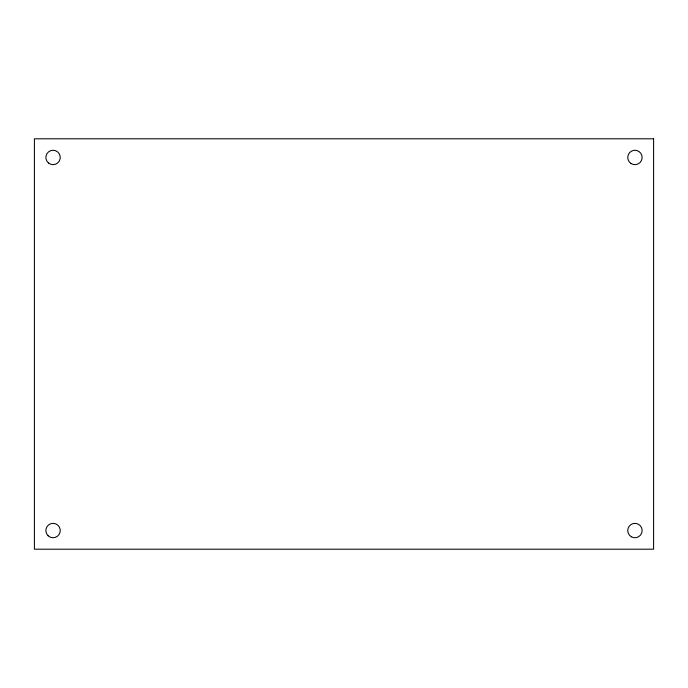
<?xml version="1.0" encoding="UTF-8"?>
<svg xmlns="http://www.w3.org/2000/svg" width="688" height="688" viewBox="0 0 688 688"><rect width="100%" height="100%" fill="white"/><g stroke="black" fill="none" stroke-linecap="round" stroke-linejoin="round"><path stroke-width="1.03" d="M653.6 138.804L34.4 138.804L34.4 549.196L653.6 549.196L653.6 138.804M631.343 536.778A7.198 7.198 0 0 0 642.145 530.543A7.198 7.198 0 0 0 631.343 524.308A7.198 7.198 0 0 0 631.343 536.778M630.948 163.443A7.198 7.198 0 0 0 642.128 157.922A7.198 7.198 0 0 0 631.756 150.999A7.198 7.198 0 0 0 630.948 163.443M48.418 162.961A7.198 7.198 0 0 0 60.14 158.722A7.198 7.198 0 0 0 50.602 150.689A7.198 7.198 0 0 0 48.418 162.961M48.126 535.797A7.198 7.198 0 0 0 60.062 532.185A7.198 7.198 0 0 0 50.972 523.654A7.198 7.198 0 0 0 48.126 535.797"/></g></svg>
